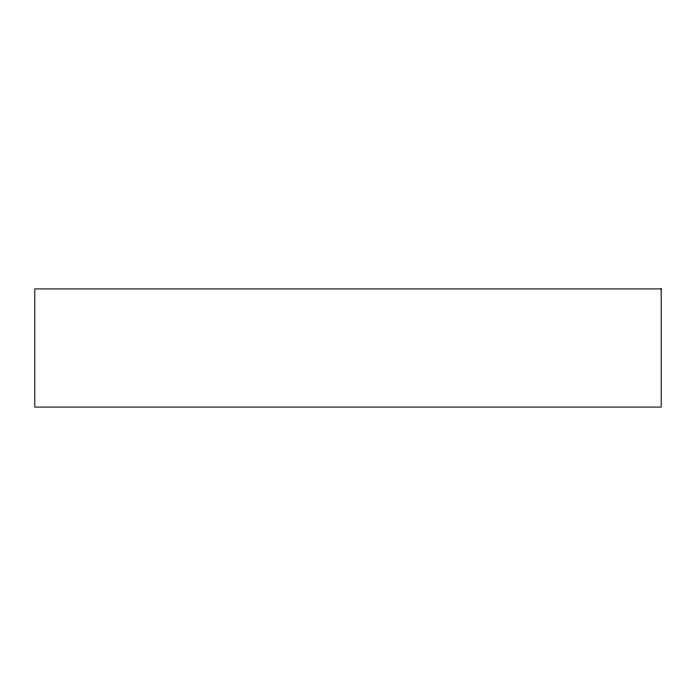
<?xml version="1.0" encoding="UTF-8"?>
<svg xmlns="http://www.w3.org/2000/svg" width="696" height="696" viewBox="0 0 696 696"><rect width="100%" height="100%" fill="white"/><g stroke="black" fill="none" stroke-linecap="round" stroke-linejoin="round"><path stroke-width="1.04" d="M661.2 288.91L34.8 288.91L34.8 407.09L661.2 407.09L661.2 288.91"/></g></svg>
